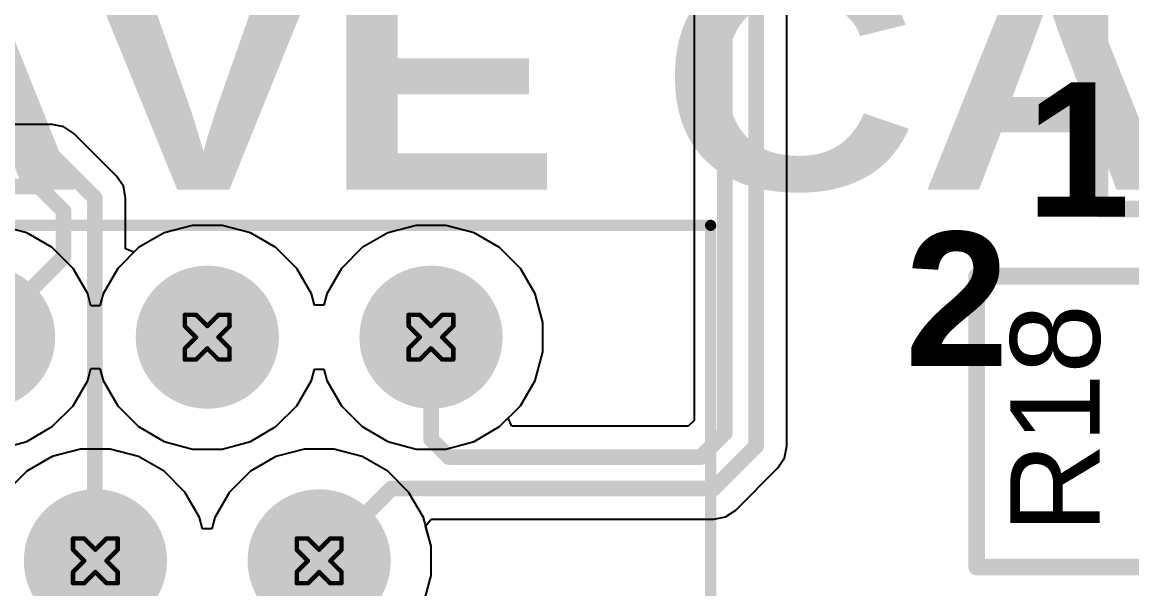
# Model space of a CAD drawing. Header units: inches. Extents: x -5 to 5258, y -4 to 5281.
# Drawn here: x 54.57 to 67.17, y 9.91 to 16.35 of the extents above; entities that cross this region are included whole.
import ezdxf

# ---------------------------------------------------------------- set-up
doc = ezdxf.new("R2010")
doc.units = ezdxf.units.IN
for name, color, linetype in [('Bottom Layer', 5, 'Continuous'), ('Bottom Solder', 6, 'Continuous'), ('Drill Drawing', 1, 'Continuous'), ('Multi-Layer', 9, 'Continuous'), ('Pad Holes', 156, 'Continuous'), ('Top Layer', 1, 'Continuous'), ('Top Overlay', 2, 'Continuous'), ('Top Solder', 216, 'Continuous')]:
    doc.layers.add(name, color=color, linetype=linetype)
doc.styles.add('Arial', font='', dxfattribs={"height": 0.2})
doc.styles.add('Arial Black_Bold', font='', dxfattribs={"height": 0.2})
doc.styles.add('Arial_Bold', font='', dxfattribs={"height": 0.2})
doc.styles.get('Arial').set_extended_font_data('Arial')
doc.styles.get('Arial Black_Bold').set_extended_font_data('Arial Black', bold=True)
doc.styles.get('Arial_Bold').set_extended_font_data('Arial', bold=True)

# ---------------------------------------------------------------- blocks, each defined once
blk = doc.blocks.new('HC_RJ45_5622_1_6_Y_114')
at = {"layer": 'Bottom Layer'}
h = blk.add_hatch(color=5, dxfattribs=at)
edge = h.paths.add_edge_path()
edge.add_arc((-0.635, 4.445), 0.762, 0, 360)
h = blk.add_hatch(color=5, dxfattribs=at)
edge = h.paths.add_edge_path()
edge.add_arc((1.905, 4.445), 0.762, 0, 360)
h = blk.add_hatch(color=5, dxfattribs=at)
edge = h.paths.add_edge_path()
edge.add_arc((4.445, 4.445), 0.762, 0, 360)
h = blk.add_hatch(color=5, dxfattribs=at)
edge = h.paths.add_edge_path()
edge.add_arc((0.635, 1.905), 0.762, 0, 360)
h = blk.add_hatch(color=5, dxfattribs=at)
edge = h.paths.add_edge_path()
edge.add_arc((3.175, 1.905), 0.762, 0, 360)
at = {"layer": 'Bottom Solder'}
h = blk.add_hatch(color=6, dxfattribs=at)
edge = h.paths.add_edge_path()
edge.add_arc((-0.635, 4.445), 0.813, 0, 360)
h = blk.add_hatch(color=6, dxfattribs=at)
edge = h.paths.add_edge_path()
edge.add_arc((1.905, 4.445), 0.813, 0, 360)
h = blk.add_hatch(color=6, dxfattribs=at)
edge = h.paths.add_edge_path()
edge.add_arc((4.445, 4.445), 0.813, 0, 360)
h = blk.add_hatch(color=6, dxfattribs=at)
edge = h.paths.add_edge_path()
edge.add_arc((0.635, 1.905), 0.813, 0, 360)
h = blk.add_hatch(color=6, dxfattribs=at)
edge = h.paths.add_edge_path()
edge.add_arc((3.175, 1.905), 0.813, 0, 360)
at = {"layer": 'Multi-Layer'}
h = blk.add_hatch(color=9, dxfattribs=at)
edge = h.paths.add_edge_path()
edge.add_arc((-0.635, 4.445), 0.762, 0, 360)
h = blk.add_hatch(color=9, dxfattribs=at)
edge = h.paths.add_edge_path()
edge.add_arc((1.905, 4.445), 0.762, 0, 360)
h = blk.add_hatch(color=9, dxfattribs=at)
edge = h.paths.add_edge_path()
edge.add_arc((4.445, 4.445), 0.762, 0, 360)
h = blk.add_hatch(color=9, dxfattribs=at)
edge = h.paths.add_edge_path()
edge.add_arc((0.635, 1.905), 0.762, 0, 360)
h = blk.add_hatch(color=9, dxfattribs=at)
edge = h.paths.add_edge_path()
edge.add_arc((3.175, 1.905), 0.762, 0, 360)
at = {"layer": 'Pad Holes'}
h = blk.add_hatch(color=7, dxfattribs=at)
edge = h.paths.add_edge_path()
edge.add_arc((-0.635, 4.445), 0.5, 0, 360)
h = blk.add_hatch(color=7, dxfattribs=at)
edge = h.paths.add_edge_path()
edge.add_arc((1.905, 4.445), 0.5, 0, 360)
h = blk.add_hatch(color=7, dxfattribs=at)
edge = h.paths.add_edge_path()
edge.add_arc((4.445, 4.445), 0.5, 0, 360)
h = blk.add_hatch(color=7, dxfattribs=at)
edge = h.paths.add_edge_path()
edge.add_arc((0.635, 1.905), 0.5, 0, 360)
h = blk.add_hatch(color=7, dxfattribs=at)
edge = h.paths.add_edge_path()
edge.add_arc((3.175, 1.905), 0.5, 0, 360)
at = {"layer": 'Top Layer'}
h = blk.add_hatch(color=1, dxfattribs=at)
edge = h.paths.add_edge_path()
edge.add_arc((-0.635, 4.445), 0.762, 0, 360)
h = blk.add_hatch(color=1, dxfattribs=at)
edge = h.paths.add_edge_path()
edge.add_arc((1.905, 4.445), 0.762, 0, 360)
h = blk.add_hatch(color=1, dxfattribs=at)
edge = h.paths.add_edge_path()
edge.add_arc((4.445, 4.445), 0.762, 0, 360)
h = blk.add_hatch(color=1, dxfattribs=at)
edge = h.paths.add_edge_path()
edge.add_arc((0.635, 1.905), 0.762, 0, 360)
h = blk.add_hatch(color=1, dxfattribs=at)
edge = h.paths.add_edge_path()
edge.add_arc((3.175, 1.905), 0.762, 0, 360)
at = {"layer": 'Top Solder'}
h = blk.add_hatch(color=216, dxfattribs=at)
edge = h.paths.add_edge_path()
edge.add_arc((-0.635, 4.445), 0.813, 0, 360)
h = blk.add_hatch(color=216, dxfattribs=at)
edge = h.paths.add_edge_path()
edge.add_arc((1.905, 4.445), 0.813, 0, 360)
h = blk.add_hatch(color=216, dxfattribs=at)
edge = h.paths.add_edge_path()
edge.add_arc((4.445, 4.445), 0.813, 0, 360)
h = blk.add_hatch(color=216, dxfattribs=at)
edge = h.paths.add_edge_path()
edge.add_arc((0.635, 1.905), 0.813, 0, 360)
h = blk.add_hatch(color=216, dxfattribs=at)
edge = h.paths.add_edge_path()
edge.add_arc((3.175, 1.905), 0.813, 0, 360)
at = {"layer": 'Top Overlay', "const_width": 0.127}
for points in [[(-7.62, 5.715), (7.62, 5.715)], [(7.62, -3.529), (7.62, 5.715)]]:
    blk.add_lwpolyline(points, dxfattribs=at)
at = {"layer": 'Top Overlay', "const_width": 0.0635}
blk.add_lwpolyline([(7.588, 5.715, 1), (7.652, 5.715, 1)], format="xyb", close=True, dxfattribs=at)
blk.add_lwpolyline([(7.588, 5.715, 1), (7.652, 5.715, 1)], format="xyb", close=True, dxfattribs=at)

msp = doc.modelspace()

# ---------------------------------------------------------------- linework, layer by layer
at = {"layer": 'Bottom Layer'}
for p, q in [((54.619, 13.953), (54.296, 14.039)), ((56.501, 14.039), (56.178, 13.953)), ((56.836, 14.039), (56.501, 14.039)), ((57.159, 13.953), (56.836, 14.039)), ((59.041, 14.039), (58.718, 13.953)), ((59.376, 14.039), (59.041, 14.039)), ((59.699, 13.953), (59.376, 14.039)), ((54.908, 13.786), (54.619, 13.953)), ((56.178, 13.953), (55.889, 13.786)), ((57.448, 13.786), (57.159, 13.953)), ((58.718, 13.953), (58.429, 13.786)), ((59.988, 13.786), (59.699, 13.953)), ((55.145, 13.549), (54.908, 13.786)), ((55.889, 13.786), (55.652, 13.549)), ((57.685, 13.549), (57.448, 13.786)), ((58.429, 13.786), (58.192, 13.549)), ((60.225, 13.549), (59.988, 13.786)), ((55.312, 13.26), (55.145, 13.549)), ((55.652, 13.549), (55.485, 13.26)), ((57.852, 13.26), (57.685, 13.549)), ((58.192, 13.549), (58.025, 13.26)), ((60.392, 13.26), (60.225, 13.549)), ((55.348, 13.126), (55.312, 13.26)), ((55.485, 13.26), (55.449, 13.126)), ((57.886, 13.133), (57.852, 13.26)), ((58.025, 13.26), (57.991, 13.133)), ((60.479, 12.937), (60.392, 13.26)), ((55.449, 13.126), (55.348, 13.126)), ((57.991, 13.133), (57.886, 13.133)), ((60.479, 12.602), (60.479, 12.937)), ((60.392, 12.279), (60.479, 12.602)), ((55.312, 12.279), (55.348, 12.412)), ((55.348, 12.412), (55.449, 12.412)), ((55.449, 12.412), (55.485, 12.279)), ((57.852, 12.279), (57.886, 12.406)), ((57.886, 12.406), (57.991, 12.406)), ((57.991, 12.406), (58.025, 12.279)), ((55.145, 11.99), (55.312, 12.279)), ((55.485, 12.279), (55.652, 11.99)), ((57.685, 11.99), (57.852, 12.279)), ((58.025, 12.279), (58.192, 11.99)), ((60.225, 11.99), (60.392, 12.279)), ((54.908, 11.753), (55.145, 11.99)), ((55.652, 11.99), (55.889, 11.753)), ((57.448, 11.753), (57.685, 11.99)), ((58.192, 11.99), (58.429, 11.753)), ((59.988, 11.753), (60.225, 11.99)), ((54.619, 11.586), (54.908, 11.753)), ((55.889, 11.753), (56.178, 11.586)), ((57.159, 11.586), (57.448, 11.753)), ((58.429, 11.753), (58.718, 11.586)), ((59.699, 11.586), (59.988, 11.753)), ((54.296, 11.499), (54.619, 11.586)), ((55.231, 11.499), (54.908, 11.413)), ((55.566, 11.499), (55.231, 11.499)), ((55.889, 11.413), (55.566, 11.499)), ((56.178, 11.586), (56.501, 11.499)), ((56.501, 11.499), (56.836, 11.499)), ((56.836, 11.499), (57.159, 11.586)), ((57.771, 11.499), (57.448, 11.413)), ((58.106, 11.499), (57.771, 11.499)), ((58.429, 11.413), (58.106, 11.499)), ((58.718, 11.586), (59.041, 11.499)), ((59.041, 11.499), (59.376, 11.499)), ((59.376, 11.499), (59.699, 11.586)), ((54.908, 11.413), (54.619, 11.246)), ((56.178, 11.246), (55.889, 11.413)), ((57.448, 11.413), (57.159, 11.246)), ((58.718, 11.246), (58.429, 11.413)), ((54.619, 11.246), (54.382, 11.009)), ((56.415, 11.009), (56.178, 11.246)), ((57.159, 11.246), (56.922, 11.009)), ((58.955, 11.009), (58.718, 11.246)), ((56.582, 10.72), (56.415, 11.009)), ((56.922, 11.009), (56.755, 10.72)), ((59.122, 10.72), (58.955, 11.009)), ((56.616, 10.593), (56.582, 10.72)), ((56.755, 10.72), (56.721, 10.593)), ((59.209, 10.397), (59.122, 10.72)), ((56.721, 10.593), (56.616, 10.593)), ((59.209, 10.062), (59.209, 10.397)), ((59.122, 9.739), (59.209, 10.062))]:
    msp.add_line(p, q, dxfattribs=at)
at = {"layer": 'Drill Drawing', "const_width": 0.0508}
for points in [[(56.414, 12.896), (56.414, 13.023)], [(56.414, 13.023), (56.541, 13.023)], [(56.541, 13.023), (56.668, 12.896)], [(56.668, 12.896), (56.795, 13.023)], [(56.795, 13.023), (56.922, 13.023)], [(56.922, 12.896), (56.922, 13.023)], [(58.955, 12.896), (58.955, 13.023)], [(58.955, 13.023), (59.082, 13.023)], [(59.082, 13.023), (59.209, 12.896)], [(59.209, 12.896), (59.336, 13.023)], [(59.336, 13.023), (59.463, 13.023)], [(59.463, 12.896), (59.463, 13.023)], [(56.414, 12.896), (56.541, 12.769)], [(56.795, 12.769), (56.922, 12.896)], [(58.955, 12.896), (59.082, 12.769)], [(59.336, 12.769), (59.463, 12.896)], [(56.414, 12.642), (56.541, 12.769)], [(56.795, 12.769), (56.922, 12.642)], [(58.955, 12.642), (59.082, 12.769)], [(59.336, 12.769), (59.463, 12.642)], [(56.414, 12.515), (56.414, 12.642)], [(56.541, 12.515), (56.668, 12.642)], [(56.668, 12.642), (56.795, 12.515)], [(56.922, 12.515), (56.922, 12.642)], [(58.955, 12.515), (58.955, 12.642)], [(59.082, 12.515), (59.209, 12.642)], [(59.209, 12.642), (59.336, 12.515)], [(59.463, 12.515), (59.463, 12.642)], [(56.414, 12.515), (56.541, 12.515)], [(56.795, 12.515), (56.922, 12.515)], [(58.955, 12.515), (59.082, 12.515)], [(59.336, 12.515), (59.463, 12.515)], [(55.144, 10.356), (55.144, 10.483)], [(55.144, 10.483), (55.271, 10.483)], [(55.271, 10.483), (55.398, 10.356)], [(55.398, 10.356), (55.525, 10.483)], [(55.525, 10.483), (55.652, 10.483)], [(55.652, 10.356), (55.652, 10.483)], [(57.685, 10.356), (57.685, 10.483)], [(57.685, 10.483), (57.812, 10.483)], [(57.812, 10.483), (57.939, 10.356)], [(57.939, 10.356), (58.066, 10.483)], [(58.066, 10.483), (58.193, 10.483)], [(58.193, 10.356), (58.193, 10.483)], [(55.144, 10.356), (55.271, 10.229)], [(55.525, 10.229), (55.652, 10.356)], [(57.685, 10.356), (57.812, 10.229)], [(58.066, 10.229), (58.193, 10.356)], [(55.144, 10.102), (55.271, 10.229)], [(55.525, 10.229), (55.652, 10.102)], [(57.685, 10.102), (57.812, 10.229)], [(58.066, 10.229), (58.193, 10.102)], [(55.144, 9.975), (55.144, 10.102)], [(55.271, 9.975), (55.398, 10.102)], [(55.398, 10.102), (55.525, 9.975)], [(55.652, 9.975), (55.652, 10.102)], [(57.685, 9.975), (57.685, 10.102)], [(57.812, 9.975), (57.939, 10.102)], [(57.939, 10.102), (58.066, 9.975)], [(58.193, 9.975), (58.193, 10.102)], [(55.144, 9.975), (55.271, 9.975)], [(55.525, 9.975), (55.652, 9.975)], [(57.685, 9.975), (57.812, 9.975)], [(58.066, 9.975), (58.193, 9.975)]]:
    msp.add_lwpolyline(points, dxfattribs=at)
at = {"layer": 'Drill Drawing', "const_width": 0.0254}
for points in [[(56.402, 13.023, 1), (56.427, 13.023, 1)], [(56.402, 13.023, 1), (56.427, 13.023, 1)], [(56.529, 13.023, 1), (56.554, 13.023, 1)], [(56.529, 13.023, 1), (56.554, 13.023, 1)], [(56.783, 13.023, 1), (56.808, 13.023, 1)], [(56.783, 13.023, 1), (56.808, 13.023, 1)], [(56.91, 13.023, 1), (56.935, 13.023, 1)], [(56.91, 13.023, 1), (56.935, 13.023, 1)], [(58.942, 13.023, 1), (58.967, 13.023, 1)], [(58.942, 13.023, 1), (58.967, 13.023, 1)], [(59.069, 13.023, 1), (59.094, 13.023, 1)], [(59.069, 13.023, 1), (59.094, 13.023, 1)], [(59.323, 13.023, 1), (59.348, 13.023, 1)], [(59.323, 13.023, 1), (59.348, 13.023, 1)], [(59.45, 13.023, 1), (59.475, 13.023, 1)], [(59.45, 13.023, 1), (59.475, 13.023, 1)], [(56.402, 12.896, 1), (56.427, 12.896, 1)], [(56.402, 12.896, 1), (56.427, 12.896, 1)], [(56.656, 12.896, 1), (56.681, 12.896, 1)], [(56.656, 12.896, 1), (56.681, 12.896, 1)], [(56.91, 12.896, 1), (56.935, 12.896, 1)], [(56.91, 12.896, 1), (56.935, 12.896, 1)], [(58.942, 12.896, 1), (58.967, 12.896, 1)], [(58.942, 12.896, 1), (58.967, 12.896, 1)], [(59.196, 12.896, 1), (59.221, 12.896, 1)], [(59.196, 12.896, 1), (59.221, 12.896, 1)], [(59.45, 12.896, 1), (59.475, 12.896, 1)], [(59.45, 12.896, 1), (59.475, 12.896, 1)], [(56.529, 12.769, 1), (56.554, 12.769, 1)], [(56.529, 12.769, 1), (56.554, 12.769, 1)], [(56.783, 12.769, 1), (56.808, 12.769, 1)], [(56.783, 12.769, 1), (56.808, 12.769, 1)], [(59.069, 12.769, 1), (59.094, 12.769, 1)], [(59.069, 12.769, 1), (59.094, 12.769, 1)], [(59.323, 12.769, 1), (59.348, 12.769, 1)], [(59.323, 12.769, 1), (59.348, 12.769, 1)], [(56.402, 12.642, 1), (56.427, 12.642, 1)], [(56.402, 12.642, 1), (56.427, 12.642, 1)], [(56.656, 12.642, 1), (56.681, 12.642, 1)], [(56.656, 12.642, 1), (56.681, 12.642, 1)], [(56.91, 12.642, 1), (56.935, 12.642, 1)], [(56.91, 12.642, 1), (56.935, 12.642, 1)], [(58.942, 12.642, 1), (58.967, 12.642, 1)], [(58.942, 12.642, 1), (58.967, 12.642, 1)], [(59.196, 12.642, 1), (59.221, 12.642, 1)], [(59.196, 12.642, 1), (59.221, 12.642, 1)], [(59.45, 12.642, 1), (59.475, 12.642, 1)], [(59.45, 12.642, 1), (59.475, 12.642, 1)], [(56.402, 12.515, 1), (56.427, 12.515, 1)], [(56.402, 12.515, 1), (56.427, 12.515, 1)], [(56.529, 12.515, 1), (56.554, 12.515, 1)], [(56.529, 12.515, 1), (56.554, 12.515, 1)], [(56.783, 12.515, 1), (56.808, 12.515, 1)], [(56.783, 12.515, 1), (56.808, 12.515, 1)], [(56.91, 12.515, 1), (56.935, 12.515, 1)], [(56.91, 12.515, 1), (56.935, 12.515, 1)], [(58.942, 12.515, 1), (58.967, 12.515, 1)], [(58.942, 12.515, 1), (58.967, 12.515, 1)], [(59.069, 12.515, 1), (59.094, 12.515, 1)], [(59.069, 12.515, 1), (59.094, 12.515, 1)], [(59.323, 12.515, 1), (59.348, 12.515, 1)], [(59.323, 12.515, 1), (59.348, 12.515, 1)], [(59.45, 12.515, 1), (59.475, 12.515, 1)], [(59.45, 12.515, 1), (59.475, 12.515, 1)], [(55.132, 10.483, 1), (55.157, 10.483, 1)], [(55.132, 10.483, 1), (55.157, 10.483, 1)], [(55.259, 10.483, 1), (55.284, 10.483, 1)], [(55.259, 10.483, 1), (55.284, 10.483, 1)], [(55.513, 10.483, 1), (55.538, 10.483, 1)], [(55.513, 10.483, 1), (55.538, 10.483, 1)], [(55.64, 10.483, 1), (55.665, 10.483, 1)], [(55.64, 10.483, 1), (55.665, 10.483, 1)], [(57.672, 10.483, 1), (57.697, 10.483, 1)], [(57.672, 10.483, 1), (57.697, 10.483, 1)], [(57.799, 10.483, 1), (57.824, 10.483, 1)], [(57.799, 10.483, 1), (57.824, 10.483, 1)], [(58.053, 10.483, 1), (58.078, 10.483, 1)], [(58.053, 10.483, 1), (58.078, 10.483, 1)], [(58.18, 10.483, 1), (58.205, 10.483, 1)], [(58.18, 10.483, 1), (58.205, 10.483, 1)], [(55.132, 10.356, 1), (55.157, 10.356, 1)], [(55.132, 10.356, 1), (55.157, 10.356, 1)], [(55.386, 10.356, 1), (55.411, 10.356, 1)], [(55.386, 10.356, 1), (55.411, 10.356, 1)], [(55.64, 10.356, 1), (55.665, 10.356, 1)], [(55.64, 10.356, 1), (55.665, 10.356, 1)], [(57.672, 10.356, 1), (57.697, 10.356, 1)], [(57.672, 10.356, 1), (57.697, 10.356, 1)], [(57.926, 10.356, 1), (57.951, 10.356, 1)], [(57.926, 10.356, 1), (57.951, 10.356, 1)], [(58.18, 10.356, 1), (58.205, 10.356, 1)], [(58.18, 10.356, 1), (58.205, 10.356, 1)], [(55.259, 10.229, 1), (55.284, 10.229, 1)], [(55.259, 10.229, 1), (55.284, 10.229, 1)], [(55.513, 10.229, 1), (55.538, 10.229, 1)], [(55.513, 10.229, 1), (55.538, 10.229, 1)], [(57.799, 10.229, 1), (57.824, 10.229, 1)], [(57.799, 10.229, 1), (57.824, 10.229, 1)], [(58.053, 10.229, 1), (58.078, 10.229, 1)], [(58.053, 10.229, 1), (58.078, 10.229, 1)], [(55.132, 10.102, 1), (55.157, 10.102, 1)], [(55.132, 10.102, 1), (55.157, 10.102, 1)], [(55.386, 10.102, 1), (55.411, 10.102, 1)], [(55.386, 10.102, 1), (55.411, 10.102, 1)], [(55.64, 10.102, 1), (55.665, 10.102, 1)], [(55.64, 10.102, 1), (55.665, 10.102, 1)], [(57.672, 10.102, 1), (57.697, 10.102, 1)], [(57.672, 10.102, 1), (57.697, 10.102, 1)], [(57.926, 10.102, 1), (57.951, 10.102, 1)], [(57.926, 10.102, 1), (57.951, 10.102, 1)], [(58.18, 10.102, 1), (58.205, 10.102, 1)], [(58.18, 10.102, 1), (58.205, 10.102, 1)], [(55.132, 9.975, 1), (55.157, 9.975, 1)], [(55.132, 9.975, 1), (55.157, 9.975, 1)], [(55.259, 9.975, 1), (55.284, 9.975, 1)], [(55.259, 9.975, 1), (55.284, 9.975, 1)], [(55.513, 9.975, 1), (55.538, 9.975, 1)], [(55.513, 9.975, 1), (55.538, 9.975, 1)], [(55.64, 9.975, 1), (55.665, 9.975, 1)], [(55.64, 9.975, 1), (55.665, 9.975, 1)], [(57.672, 9.975, 1), (57.697, 9.975, 1)], [(57.672, 9.975, 1), (57.697, 9.975, 1)], [(57.799, 9.975, 1), (57.824, 9.975, 1)], [(57.799, 9.975, 1), (57.824, 9.975, 1)], [(58.053, 9.975, 1), (58.078, 9.975, 1)], [(58.053, 9.975, 1), (58.078, 9.975, 1)], [(58.18, 9.975, 1), (58.205, 9.975, 1)], [(58.18, 9.975, 1), (58.205, 9.975, 1)]]:
    msp.add_lwpolyline(points, format="xyb", close=True, dxfattribs=at)
at = {"layer": 'Top Layer'}
for p, q in [((62.195, 17.165), (62.195, 11.824)), ((63.25, 11.532), (63.25, 17.152)), ((54.906, 15.186), (45.61, 15.186)), ((55.04, 15.159), (54.906, 15.186)), ((55.153, 15.083), (55.04, 15.159)), ((55.64, 14.597), (55.153, 15.083)), ((55.716, 14.483), (55.64, 14.597)), ((55.742, 14.35), (55.716, 14.483)), ((55.742, 13.772), (55.742, 14.35)), ((56.501, 14.039), (56.178, 13.953)), ((56.836, 14.039), (56.501, 14.039)), ((57.159, 13.953), (56.836, 14.039)), ((59.041, 14.039), (58.718, 13.953)), ((59.376, 14.039), (59.041, 14.039)), ((59.699, 13.953), (59.376, 14.039)), ((56.178, 13.953), (55.889, 13.786)), ((57.448, 13.786), (57.159, 13.953)), ((58.718, 13.953), (58.429, 13.786)), ((59.988, 13.786), (59.699, 13.953)), ((55.836, 13.733), (55.742, 13.772)), ((55.889, 13.786), (55.836, 13.733)), ((57.685, 13.549), (57.448, 13.786)), ((58.429, 13.786), (58.192, 13.549)), ((60.225, 13.549), (59.988, 13.786)), ((57.852, 13.26), (57.685, 13.549)), ((58.192, 13.549), (58.025, 13.26)), ((60.392, 13.26), (60.225, 13.549)), ((57.886, 13.133), (57.852, 13.26)), ((58.025, 13.26), (57.991, 13.133)), ((60.479, 12.937), (60.392, 13.26)), ((57.991, 13.133), (57.886, 13.133)), ((60.479, 12.602), (60.479, 12.937)), ((60.392, 12.279), (60.479, 12.602)), ((60.225, 11.99), (60.392, 12.279)), ((60.086, 11.851), (60.225, 11.99)), ((60.125, 11.757), (60.086, 11.851)), ((62.128, 11.757), (60.125, 11.757)), ((62.195, 11.824), (62.128, 11.757)), ((63.223, 11.398), (63.25, 11.532)), ((63.147, 11.285), (63.223, 11.398)), ((62.668, 10.805), (63.147, 11.285)), ((63.147, 11.285), (63.147, 11.285)), ((62.42, 10.703), (62.554, 10.729)), ((62.554, 10.729), (62.668, 10.805)), ((59.148, 10.622), (59.21, 10.703)), ((59.209, 10.397), (59.148, 10.622)), ((59.21, 10.703), (62.42, 10.703)), ((59.209, 10.062), (59.209, 10.397)), ((59.122, 9.739), (59.209, 10.062))]:
    msp.add_line(p, q, dxfattribs=at)
at = {"layer": 'Top Layer', "const_width": 0.178}
for points in [[(62.544, 11.679), (62.544, 17.31)], [(62.9, 11.532), (62.9, 17.297)], [(45.465, 14.836), (54.906, 14.836)], [(54.906, 14.836), (55.393, 14.35)], [(49.932, 14.481), (54.759, 14.481)], [(54.759, 14.481), (55.037, 14.202)], [(55.393, 10.235), (55.393, 14.35)], [(55.037, 13.678), (55.037, 14.202)], [(54.129, 12.769), (55.037, 13.678)], [(59.209, 11.611), (59.209, 12.769)], [(62.273, 11.408), (62.544, 11.679)], [(59.209, 11.611), (59.411, 11.408)], [(62.42, 11.052), (62.9, 11.532)], [(59.411, 11.408), (62.273, 11.408)], [(57.939, 10.229), (58.761, 11.052)], [(58.761, 11.052), (62.42, 11.052)]]:
    msp.add_lwpolyline(points, dxfattribs=at)
at = {"layer": 'Top Layer', "const_width": 0.0889}
for points in [[(54.862, 14.836, 1), (54.951, 14.836, 1)], [(54.862, 14.836, 1), (54.951, 14.836, 1)], [(54.714, 14.481, 1), (54.803, 14.481, 1)], [(54.714, 14.481, 1), (54.803, 14.481, 1)], [(55.348, 14.35, 1), (55.437, 14.35, 1)], [(55.348, 14.35, 1), (55.437, 14.35, 1)], [(54.993, 14.202, 1), (55.081, 14.202, 1)], [(54.993, 14.202, 1), (55.081, 14.202, 1)], [(54.993, 13.678, 1), (55.081, 13.678, 1)], [(54.993, 13.678, 1), (55.081, 13.678, 1)], [(59.164, 12.769, 1), (59.253, 12.769, 1)], [(62.5, 11.679, 1), (62.589, 11.679, 1)], [(62.5, 11.679, 1), (62.589, 11.679, 1)], [(59.164, 11.611, 1), (59.253, 11.611, 1)], [(59.164, 11.611, 1), (59.253, 11.611, 1)], [(62.856, 11.532, 1), (62.944, 11.532, 1)], [(62.856, 11.532, 1), (62.944, 11.532, 1)], [(59.367, 11.408, 1), (59.456, 11.408, 1)], [(59.367, 11.408, 1), (59.456, 11.408, 1)], [(62.229, 11.408, 1), (62.318, 11.408, 1)], [(62.229, 11.408, 1), (62.318, 11.408, 1)], [(58.717, 11.052, 1), (58.806, 11.052, 1)], [(58.717, 11.052, 1), (58.806, 11.052, 1)], [(62.376, 11.052, 1), (62.465, 11.052, 1)], [(62.376, 11.052, 1), (62.465, 11.052, 1)], [(55.348, 10.235, 1), (55.437, 10.235, 1)], [(57.894, 10.229, 1), (57.983, 10.229, 1)]]:
    msp.add_lwpolyline(points, format="xyb", close=True, dxfattribs=at)
at = {"layer": 'Top Overlay', "const_width": 0.191}
for points in [[(66.802, 14.224), (66.802, 17.653)], [(66.802, 14.224), (71.755, 14.224)], [(65.405, 13.462), (71.755, 13.462)], [(65.405, 10.16), (65.405, 13.462)], [(65.405, 10.16), (71.755, 10.16)]]:
    msp.add_lwpolyline(points, dxfattribs=at)
at = {"layer": 'Top Overlay', "const_width": 0.0953}
for points in [[(66.754, 14.224, 1), (66.849, 14.224, 1)], [(66.754, 14.224, 1), (66.849, 14.224, 1)], [(65.357, 13.462, 1), (65.453, 13.462, 1)], [(65.357, 13.462, 1), (65.453, 13.462, 1)], [(65.357, 10.16, 1), (65.453, 10.16, 1)], [(65.357, 10.16, 1), (65.453, 10.16, 1)]]:
    msp.add_lwpolyline(points, format="xyb", close=True, dxfattribs=at)

# ---------------------------------------------------------------- block references
msp.add_blockref('HC_RJ45_5622_1_6_Y_114', (54.764, 8.324))

# ---------------------------------------------------------------- texts
at = {"layer": 'Top Overlay'}
for s, height, rotation, style, p in [('SLAVE CAN IN', 2.54, 360, 'Arial Black_Bold', (47.144, 14.446)), ('R18', 1.016, 90, 'Arial', (66.802, 10.541))]:
    msp.add_text(s, height=height, rotation=rotation, dxfattribs=dict(at, style=style)).set_placement(p)
at = {"layer": 'Top Overlay', "style": 'Arial_Bold'}
for s, p in [('1', (65.963, 14.138)), ('2', (64.587, 12.44))]:
    msp.add_text(s, height=1.524, dxfattribs=at).set_placement(p)

doc.saveas('drawing.dxf')
